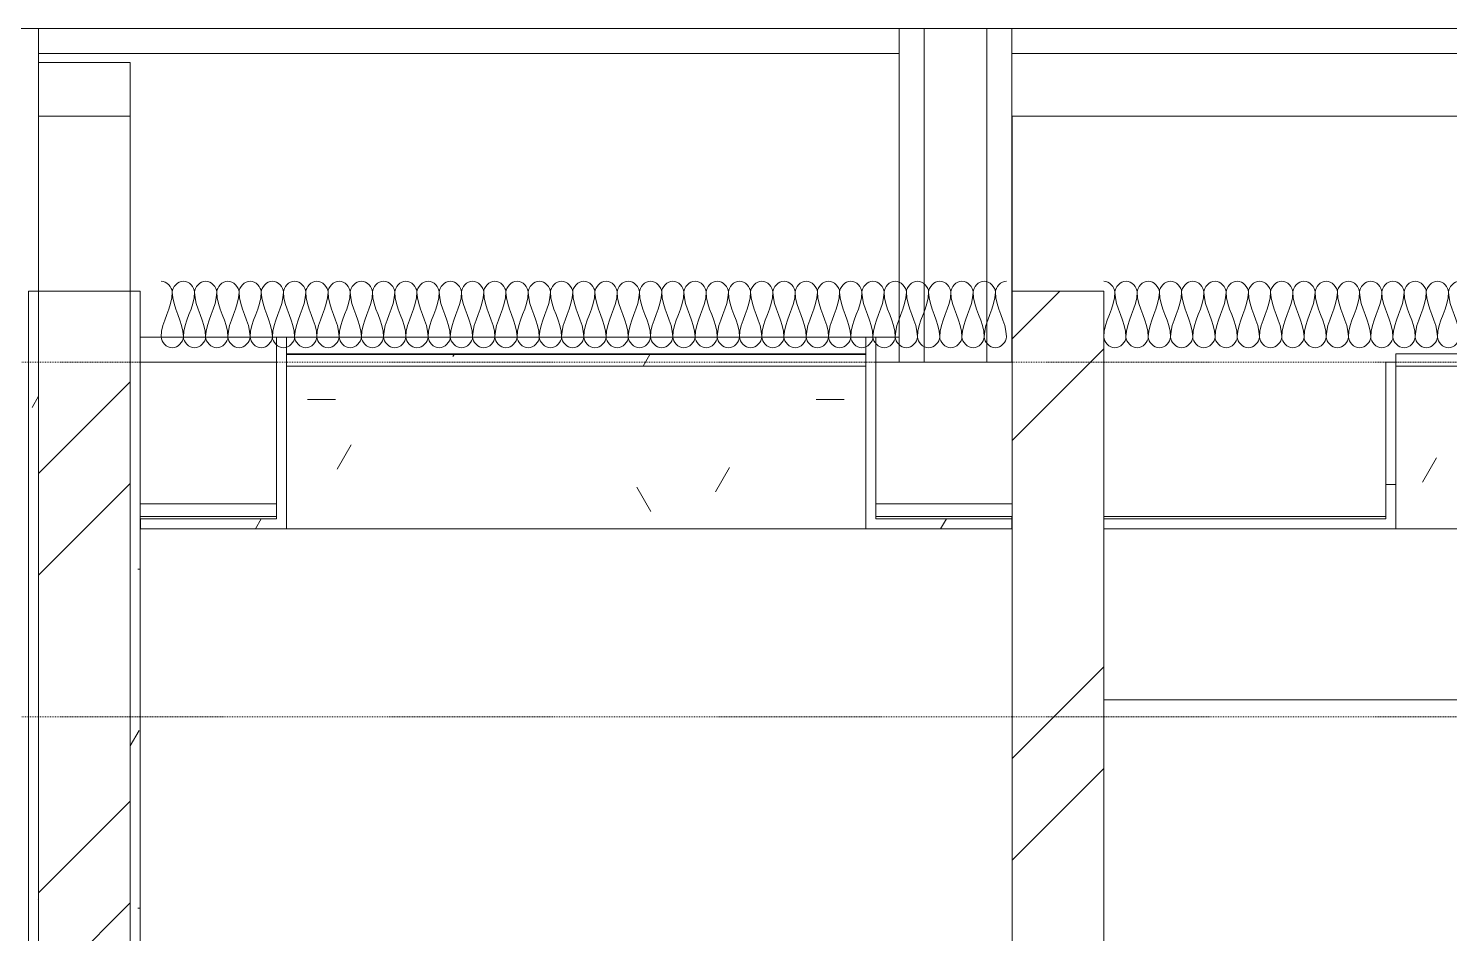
# Model space of a CAD drawing. Header units: millimetres. Extents: x -12186 to 152825, y -4386 to 9463.
# Drawn here: x 50385 to 52088, y 2120 to 3205 of the extents above; entities that cross this region are included whole.
import ezdxf

# ---------------------------------------------------------------- set-up
doc = ezdxf.new("R2010")
doc.units = ezdxf.units.MM
doc.linetypes.add('1000 Dashed', pattern=[2, 1, -1])
for name, color, linetype, lineweight in [('A-CLNG', 13, 'Continuous', 9), ('A-CLNG-PATT', 13, 'Continuous', 9), ('A-DETL', 90, 'Continuous', 5), ('A-FLOR', 192, 'Continuous', 9), ('A-FLOR-LEVL', 51, 'Continuous', 5), ('A-GLAZ-CWMG', 51, 'Continuous', 5), ('A-WALL', 113, 'Continuous', 9), ('A-WALL-PATT', 111, 'Continuous', 9), ('I-WALL', 2, 'Continuous', 9), ('S-COLS', 52, 'Continuous', 5), ('S-FSTN', 2, 'Continuous', 5)]:
    doc.layers.add(name, color=color, linetype=linetype, lineweight=lineweight)
pattern_1 = [(0, (47873.98, 3166.03), (406.4, 101.6), [33.528, -271.272, 33.528, -271.272, -1625.6]), (0, (47873.98, 3166.03), (406.4, 101.6), [-609.6, 33.528, -576.072, 33.528, -271.272, -711.2]), (0, (47873.98, 3166.03), (406.4, 101.6), [-1524, 33.528, -169.672, 33.528, -474.472]), (120, (48026.38, 3216.82), (-291.1882, 301.1527), [33.528, -271.272, 33.528, -271.272, -1625.6]), (120, (48026.38, 3216.82), (-291.1882, 301.1527), [-609.6, 33.528, -576.072, 33.528, -271.272, -711.2]), (120, (48026.38, 3216.82), (-291.1882, 301.1527), [-1524, 33.528, -169.672, 33.528, -474.472]), (240, (48077.18, 3420.03), (-115.2118, -402.7527), [33.528, -271.272, 33.528, -271.272, -1625.6]), (240, (48077.18, 3420.03), (-115.2118, -402.7527), [-609.6, 33.528, -576.072, 33.528, -271.272, -711.2]), (240, (48077.18, 3420.03), (-115.2118, -402.7527), [-1524, 33.528, -169.672, 33.528, -474.472])]
pattern_2 = [(45, (47874, 3166.03), (-251.447, 251.447), []), (45, (47874, 3547.03), (-251.447, 251.447), [])]

# ---------------------------------------------------------------- blocks, each defined once
blk = doc.blocks.new('Structural Connections 1 - Structural Connections 1-1359859-Section B-B')
at = {"layer": 'S-FSTN'}
for p, q in [((2902.7, 3205), (3934.5, 3205)), ((3964.5, 3205), (4039.5, 3205)), ((4069.5, 3205), (5159, 3205))]:
    blk.add_line(p, q, dxfattribs=at)
blk = doc.blocks.new('Rectangular Mullion - Sheerclip 15 - 75x50 Aluminium Top and Side A Edge Frame-1463170-Section B-B')
at = {"layer": 'A-GLAZ-CWMG'}
for p, q in [((2902.7, 3205), (3934.5, 3205)), ((2902.7, 3175), (3934.5, 3175))]:
    blk.add_line(p, q, dxfattribs=at)
blk = doc.blocks.new('Rectangular Mullion - Sheerclip 15 - 75x50 Aluminium Top and Side A Edge Frame-1463171-Section B-B')
at = {"layer": 'A-GLAZ-CWMG'}
for p, q in [((3187.9, 2835), (3024.7, 2835)), ((3934.5, 2835), (3906.5, 2835))]:
    blk.add_line(p, q, dxfattribs=at)
blk = doc.blocks.new('Rectangular Mullion - 30x75-1460575-Section B-B')
at = {"layer": 'A-GLAZ-CWMG'}
for p, q in [((3934.5, 3205), (3964.5, 3205)), ((3934.5, 3205), (3934.5, 2805)), ((3964.5, 2805), (3964.5, 3205))]:
    blk.add_line(p, q, dxfattribs=at)
blk = doc.blocks.new('Rectangular Mullion - Sheerclip 15 - 75x50 Aluminium Top and Side A Edge Frame-V317-Section B-B')
at = {"layer": 'A-GLAZ-CWMG'}
for p, q in [((4069.5, 3205), (5159, 3205)), ((4069.5, 3175), (5159, 3175))]:
    blk.add_line(p, q, dxfattribs=at)
blk = doc.blocks.new('Rectangular Mullion - 30x75-V319-Section B-B')
at = {"layer": 'A-GLAZ-CWMG'}
for p, q in [((4039.5, 3205), (4069.5, 3205)), ((4039.5, 3205), (4039.5, 2805)), ((4069.5, 2805), (4069.5, 3205))]:
    blk.add_line(p, q, dxfattribs=at)
blk = doc.blocks.new('Ceilings 9 - Ceilings 2-1447905-Section B-B')
at = {"layer": 'A-CLNG-PATT', "lineweight": 5}
h = blk.add_hatch(dxfattribs=at)
h.set_pattern_fill('FP_92', color=256, style=0, pattern_type=2)
h.set_pattern_definition([(0, (379.8, 3166.03), (406.4, 101.6), [33.528, -271.272, 33.528, -271.272, -1625.6]), (0, (379.8, 3166.03), (406.4, 101.6), [-609.6, 33.528, -576.072, 33.528, -271.272, -711.2]), (0, (379.8, 3166.03), (406.4, 101.6), [-1524, 33.528, -169.672, 33.528, -474.472]), (120, (532.2, 3216.82), (-291.1882, 301.1527), [33.528, -271.272, 33.528, -271.272, -1625.6]), (120, (532.2, 3216.82), (-291.1882, 301.1527), [-609.6, 33.528, -576.072, 33.528, -271.272, -711.2]), (120, (532.2, 3216.82), (-291.1882, 301.1527), [-1524, 33.528, -169.672, 33.528, -474.472]), (240, (583, 3420.03), (-115.2118, -402.7527), [33.528, -271.272, 33.528, -271.272, -1625.6]), (240, (583, 3420.03), (-115.2118, -402.7527), [-609.6, 33.528, -576.072, 33.528, -271.272, -711.2]), (240, (583, 3420.03), (-115.2118, -402.7527), [-1524, 33.528, -169.672, 33.528, -474.472])])
h.paths.add_polyline_path([(4179.7, 2605), (4529.7, 2605), (4529.7, 2805), (4517.7, 2805), (4517.7, 2617), (4179.7, 2617)])
h.paths.add_polyline_path([(7221.6, 2605), (7548.5, 2605), (7548.5, 2617), (7210.5, 2617), (7210.5, 2805), (7198.5, 2805), (7198.5, 2605)])
at = {"layer": 'A-CLNG-PATT'}
h = blk.add_hatch(dxfattribs=at)
h.set_pattern_fill('FP_109', color=256, style=0, pattern_type=2)
h.set_pattern_definition([(0, (379.8, 3166.03), (812.8, 203.2), [33.528, -576.072, 33.528, -576.072, -3251.2]), (0, (379.8, 3166.03), (812.8, 203.2), [-1219.2, 33.528, -1185.672, 33.528, -576.072, -1422.4]), (0, (379.8, 3166.03), (812.8, 203.2), [-3048, 33.528, -372.872, 33.528, -982.472]), (120, (684.6, 3267.62), (-582.376, 602.3054), [33.53, -576.07, 33.53, -3827.27]), (120, (684.6, 3267.62), (-582.376, 602.3054), [-643.128, -576.072, 33.528, -1185.672, -2032]), (120, (684.6, 3267.62), (-582.376, 602.3054), [-2438.4, 33.528, -576.072, 33.528, -1388.872]), (120, (684.6, 3267.62), (-582.376, 602.3054), [-3081.53, -372.87, 33.53, -982.47]), (240, (786.2, 3674.03), (-230.424, -805.5054), [33.53, -576.07, 33.53, -3827.27]), (240, (786.2, 3674.03), (-230.424, -805.5054), [-643.128, -576.072, 33.528, -1185.672, -2032]), (240, (786.2, 3674.03), (-230.424, -805.5054), [-2438.4, 33.528, -576.072, 33.528, -1388.872]), (240, (786.2, 3674.03), (-230.424, -805.5054), [-3081.53, -372.87, 33.53, -982.47])])
h.paths.add_polyline_path([(4684.2, 2605), (5566.9, 2605), (5566.9, 2800), (4529.7, 2800), (4529.7, 2605)])
at = {"layer": 'A-CLNG'}
for p, q in [((4529.7, 2805), (4517.7, 2805)), ((4517.7, 2805), (4517.7, 2617)), ((4529.7, 2605), (4529.7, 2805)), ((4179.7, 2617), (4179.7, 2605)), ((4517.7, 2617), (4179.7, 2617)), ((4179.7, 2605), (4529.7, 2605)), ((4529.7, 2605), (5566.9, 2605))]:
    blk.add_line(p, q, dxfattribs=at)

msp = doc.modelspace()

# ---------------------------------------------------------------- hatches: boundary and pattern name
at = {"layer": 'A-CLNG-PATT', "lineweight": 5}
h = msp.add_hatch(dxfattribs=at)
h.set_pattern_fill('FP_92', color=256, style=0, pattern_type=2)
h.set_pattern_definition(pattern_1)
h.paths.add_polyline_path([(51563.6, 2605), (51563.6, 2617), (51400.6, 2617), (51400.6, 2835), (51388.6, 2835), (51388.6, 2605)])
h.paths.add_polyline_path([(50519.1, 2605), (50694.1, 2605), (50694.1, 2835), (50682.1, 2835), (50682.1, 2617), (50519.1, 2617)])
at = {"layer": 'A-CLNG-PATT'}
h = msp.add_hatch(dxfattribs=at)
h.set_pattern_fill('FP_109', color=256, style=0, pattern_type=2)
h.set_pattern_definition([(0, (47873.98, 3166.03), (812.8, 203.2), [33.53, -576.07, 33.53, -576.07, -3251.2]), (0, (47873.98, 3166.03), (812.8, 203.2), [-1219.2, 33.528, -1185.672, 33.528, -576.072, -1422.4]), (0, (47873.98, 3166.03), (812.8, 203.2), [-3048, 33.53, -372.87, 33.53, -982.47]), (120, (48178.78, 3267.62), (-582.376, 602.305), [33.53, -576.07, 33.53, -3827.27]), (120, (48178.78, 3267.62), (-582.376, 602.305), [-643.13, -576.07, 33.53, -1185.67, -2032]), (120, (48178.78, 3267.62), (-582.376, 602.305), [-2438.4, 33.53, -576.07, 33.53, -1388.87]), (120, (48178.78, 3267.62), (-582.376, 602.305), [-3081.53, -372.87, 33.53, -982.47]), (240, (48280.38, 3674.03), (-230.424, -805.505), [33.53, -576.07, 33.53, -3827.27]), (240, (48280.38, 3674.03), (-230.424, -805.505), [-643.13, -576.07, 33.53, -1185.67, -2032]), (240, (48280.38, 3674.03), (-230.424, -805.505), [-2438.4, 33.53, -576.07, 33.53, -1388.87]), (240, (48280.38, 3674.03), (-230.424, -805.505), [-3081.53, -372.87, 33.53, -982.47])])
h.paths.add_polyline_path([(50694.1, 2605), (51388.6, 2605), (51388.6, 2800), (50694.1, 2800), (50694.1, 2617)])
h.paths.add_polyline_path([(50962.5, 2815), (51388.6, 2815), (51388.6, 2835), (50694.1, 2835), (50694.1, 2815), (50909.7, 2815)])
at = {"layer": 'A-CLNG-PATT', "lineweight": 5}
h = msp.add_hatch(dxfattribs=at)
h.set_pattern_fill('FP_92', color=256, style=0, pattern_type=2)
h.set_pattern_definition(pattern_1)
h.paths.add_polyline_path([(51388.6, 2800), (51388.6, 2814), (50694.1, 2814), (50694.1, 2800), (51332.6, 2800)])
at = {"layer": 'A-WALL-PATT', "lineweight": 5}
h = msp.add_hatch(dxfattribs=at)
h.set_pattern_fill('FP_92', color=256, style=0, pattern_type=2)
h.set_pattern_definition(pattern_1)
h.paths.add_polyline_path([(50396.9, 0), (50396.9, 2890), (50384.9, 2890), (50384.9, 0)])
h = msp.add_hatch(dxfattribs=at)
h.set_pattern_fill('FP_91', color=256, style=0, pattern_type=2)
h.set_pattern_definition(pattern_2)
h.paths.add_polyline_path([(50433.9, 0), (50506.9, 0), (50506.9, 2890), (50396.9, 2890), (50396.9, 0)])
h = msp.add_hatch(dxfattribs=at)
h.set_pattern_fill('FP_92', color=256, style=0, pattern_type=2)
h.set_pattern_definition(pattern_1)
h.paths.add_polyline_path([(50518.9, 0), (50518.9, 2890), (50506.9, 2890), (50506.9, 0)])
h = msp.add_hatch(dxfattribs=at)
h.set_pattern_fill('FP_91', color=256, style=0, pattern_type=2)
h.set_pattern_definition(pattern_2)
h.paths.add_polyline_path([(51563.9, 2100), (51673.9, 2100), (51673.9, 2890), (51563.9, 2890), (51563.9, 2359.3)])

# ---------------------------------------------------------------- linework, layer by layer
at = {"layer": 'A-CLNG'}
for p, q in [((50694.1, 2835), (50682.1, 2835)), ((50682.1, 2835), (50682.1, 2617)), ((50694.1, 2605), (50694.1, 2835)), ((51388.6, 2835), (50694.1, 2835)), ((51400.6, 2835), (51388.6, 2835)), ((51388.6, 2835), (51388.6, 2605)), ((51400.6, 2617), (51400.6, 2835)), ((51388.6, 2815), (50694.1, 2815)), ((50694.1, 2815), (50694.1, 2800)), ((51388.6, 2814), (50694.1, 2814)), ((51388.6, 2800), (51388.6, 2815)), ((54692.6, 2815), (52023.9, 2815)), ((52023.9, 2815), (52023.9, 2800)), ((50694.1, 2800), (51388.6, 2800)), ((52023.9, 2800), (54692.6, 2800)), ((50518.9, 2620), (50682.2, 2620)), ((50519.1, 2617), (50519.1, 2605)), ((50682.1, 2617), (50519.1, 2617)), ((51400.5, 2620), (51563.6, 2620)), ((51563.6, 2617), (51400.6, 2617)), ((51563.6, 2617), (51563.6, 2620)), ((51563.6, 2605), (51563.6, 2617)), ((51673.9, 2620), (52012, 2620)), ((50519.1, 2605), (50694.1, 2605)), ((50694.1, 2605), (51388.6, 2605)), ((51388.6, 2605), (51563.6, 2605))]:
    msp.add_line(p, q, dxfattribs=at)
at = {"layer": 'A-DETL'}
for points in [[(50543.9, 2902), (50550.1, 2902), (50557.2, 2895), (50557.2, 2888.7)], [(50557.2, 2888.7), (50557.2, 2895), (50570.5, 2909.1), (50583.9, 2895), (50583.9, 2888.7)], [(50583.9, 2888.7), (50583.9, 2895), (50597.2, 2909.1), (50610.5, 2895), (50610.5, 2888.7)], [(50610.5, 2888.7), (50610.5, 2895), (50623.9, 2909.1), (50637.2, 2895), (50637.2, 2888.7)], [(50637.2, 2888.7), (50637.2, 2895), (50650.5, 2909.1), (50663.9, 2895), (50663.9, 2888.7)], [(50663.9, 2888.7), (50663.9, 2895), (50677.2, 2909.1), (50690.5, 2895), (50690.5, 2888.7)], [(50690.5, 2888.7), (50690.5, 2895), (50703.9, 2909.1), (50717.2, 2895), (50717.2, 2888.7)], [(50717.2, 2888.7), (50717.2, 2895), (50730.5, 2909.1), (50743.9, 2895), (50743.9, 2888.7)], [(50743.9, 2888.7), (50743.9, 2895), (50757.2, 2909.1), (50770.5, 2895), (50770.5, 2888.7)], [(50770.5, 2888.7), (50770.5, 2895), (50783.9, 2909.1), (50797.2, 2895), (50797.2, 2888.7)], [(50797.2, 2888.7), (50797.2, 2895), (50810.5, 2909.1), (50823.9, 2895), (50823.9, 2888.7)], [(50823.9, 2888.7), (50823.9, 2895), (50837.2, 2909.1), (50850.5, 2895), (50850.5, 2888.7)], [(50850.5, 2888.7), (50850.5, 2895), (50863.9, 2909.1), (50877.2, 2895), (50877.2, 2888.7)], [(50877.2, 2888.7), (50877.2, 2895), (50890.5, 2909.1), (50903.9, 2895), (50903.9, 2888.7)], [(50903.9, 2888.7), (50903.9, 2895), (50917.2, 2909.1), (50930.5, 2895), (50930.5, 2888.7)], [(50930.5, 2888.7), (50930.5, 2895), (50943.9, 2909.1), (50957.2, 2895), (50957.2, 2888.7)], [(50957.2, 2888.7), (50957.2, 2895), (50970.5, 2909.1), (50983.9, 2895), (50983.9, 2888.7)], [(50983.9, 2888.7), (50983.9, 2895), (50997.2, 2909.1), (51010.5, 2895), (51010.5, 2888.7)], [(51010.5, 2888.7), (51010.5, 2895), (51023.9, 2909.1), (51037.2, 2895), (51037.2, 2888.7)], [(51037.2, 2888.7), (51037.2, 2895), (51050.5, 2909.1), (51063.9, 2895), (51063.9, 2888.7)], [(51063.9, 2888.7), (51063.9, 2895), (51077.2, 2909.1), (51090.5, 2895), (51090.5, 2888.7)], [(51090.5, 2888.7), (51090.5, 2895), (51103.9, 2909.1), (51117.2, 2895), (51117.2, 2888.7)], [(51117.2, 2888.7), (51117.2, 2895), (51130.5, 2909.1), (51143.9, 2895), (51143.9, 2888.7)], [(51143.9, 2888.7), (51143.9, 2895), (51157.2, 2909.1), (51170.5, 2895), (51170.5, 2888.7)], [(51170.5, 2888.7), (51170.5, 2895), (51183.9, 2909.1), (51197.2, 2895), (51197.2, 2888.7)], [(51197.2, 2888.7), (51197.2, 2895), (51210.5, 2909.1), (51223.9, 2895), (51223.9, 2888.7)], [(51223.9, 2888.7), (51223.9, 2895), (51237.2, 2909.1), (51250.5, 2895), (51250.5, 2888.7)], [(51250.5, 2888.7), (51250.5, 2895), (51263.9, 2909.1), (51277.2, 2895), (51277.2, 2888.7)], [(51277.2, 2888.7), (51277.2, 2895), (51290.5, 2909.1), (51303.9, 2895), (51303.9, 2888.7)], [(51303.9, 2888.7), (51303.9, 2895), (51317.2, 2909.1), (51330.5, 2895), (51330.5, 2888.7)], [(51330.5, 2888.7), (51330.5, 2895), (51343.9, 2909.1), (51357.2, 2895), (51357.2, 2888.7)], [(51357.2, 2888.7), (51357.2, 2895), (51370.5, 2909.1), (51383.9, 2895), (51383.9, 2888.7)], [(51383.9, 2888.7), (51383.9, 2895), (51397.2, 2909.1), (51410.5, 2895), (51410.5, 2888.7)], [(51410.5, 2888.7), (51410.5, 2895), (51423.9, 2909.1), (51437.2, 2895), (51437.2, 2888.7)], [(51437.2, 2888.7), (51437.2, 2895), (51450.5, 2909.1), (51463.9, 2895), (51463.9, 2888.7)], [(51463.9, 2888.7), (51463.9, 2895), (51477.2, 2909.1), (51490.5, 2895), (51490.5, 2888.7)], [(51490.5, 2888.7), (51490.5, 2895), (51503.9, 2909.1), (51517.2, 2895), (51517.2, 2888.7)], [(51517.2, 2888.7), (51517.2, 2895), (51530.5, 2909.1), (51543.9, 2895), (51543.9, 2888.7)], [(51543.9, 2888.7), (51543.9, 2895), (51550.9, 2902), (51557.2, 2902)], [(51673.9, 2902), (51680.1, 2902), (51687.2, 2895), (51687.2, 2888.7)], [(51687.2, 2888.7), (51687.2, 2895), (51700.5, 2909.1), (51713.9, 2895), (51713.9, 2888.7)], [(51713.9, 2888.7), (51713.9, 2895), (51727.2, 2909.1), (51740.5, 2895), (51740.5, 2888.7)], [(51740.5, 2888.7), (51740.5, 2895), (51753.9, 2909.1), (51767.2, 2895), (51767.2, 2888.7)], [(51767.2, 2888.7), (51767.2, 2895), (51780.5, 2909.1), (51793.9, 2895), (51793.9, 2888.7)], [(51793.9, 2888.7), (51793.9, 2895), (51807.2, 2909.1), (51820.5, 2895), (51820.5, 2888.7)], [(51820.5, 2888.7), (51820.5, 2895), (51833.9, 2909.1), (51847.2, 2895), (51847.2, 2888.7)], [(51847.2, 2888.7), (51847.2, 2895), (51860.5, 2909.1), (51873.9, 2895), (51873.9, 2888.7)], [(51873.9, 2888.7), (51873.9, 2895), (51887.2, 2909.1), (51900.5, 2895), (51900.5, 2888.7)], [(51900.5, 2888.7), (51900.5, 2895), (51913.9, 2909.1), (51927.2, 2895), (51927.2, 2888.7)], [(51927.2, 2888.7), (51927.2, 2895), (51940.5, 2909.1), (51953.9, 2895), (51953.9, 2888.7)], [(51953.9, 2888.7), (51953.9, 2895), (51967.2, 2909.1), (51980.5, 2895), (51980.5, 2888.7)], [(51980.5, 2888.7), (51980.5, 2895), (51993.9, 2909.1), (52007.2, 2895), (52007.2, 2888.7)], [(52007.2, 2888.7), (52007.2, 2895), (52020.5, 2909.1), (52033.9, 2895), (52033.9, 2888.7)], [(52033.9, 2888.7), (52033.9, 2895), (52047.2, 2909.1), (52060.5, 2895), (52060.5, 2888.7)], [(52060.5, 2888.7), (52060.5, 2895), (52073.9, 2909.1), (52087.2, 2895), (52087.2, 2888.7)], [(52087.2, 2888.7), (52087.2, 2895), (52100.5, 2909.1), (52113.9, 2895), (52113.9, 2888.7)], [(50557.2, 2888.7), (50557.2, 2870.4), (50543.9, 2853.7), (50543.9, 2835.4)], [(50570.5, 2835.4), (50570.5, 2853.7), (50557.2, 2870.4), (50557.2, 2888.7)], [(50583.9, 2888.7), (50583.9, 2870.4), (50570.5, 2853.7), (50570.5, 2835.4)], [(50597.2, 2835.4), (50597.2, 2853.7), (50583.9, 2870.4), (50583.9, 2888.7)], [(50610.5, 2888.7), (50610.5, 2870.4), (50597.2, 2853.7), (50597.2, 2835.4)], [(50623.9, 2835.4), (50623.9, 2853.7), (50610.5, 2870.4), (50610.5, 2888.7)], [(50637.2, 2888.7), (50637.2, 2870.4), (50623.9, 2853.7), (50623.9, 2835.4)], [(50650.5, 2835.4), (50650.5, 2853.7), (50637.2, 2870.4), (50637.2, 2888.7)], [(50663.9, 2888.7), (50663.9, 2870.4), (50650.5, 2853.7), (50650.5, 2835.4)], [(50677.2, 2835.4), (50677.2, 2853.7), (50663.9, 2870.4), (50663.9, 2888.7)], [(50690.5, 2888.7), (50690.5, 2870.4), (50677.2, 2853.7), (50677.2, 2835.4)], [(50703.9, 2835.4), (50703.9, 2853.7), (50690.5, 2870.4), (50690.5, 2888.7)], [(50717.2, 2888.7), (50717.2, 2870.4), (50703.9, 2853.7), (50703.9, 2835.4)], [(50730.5, 2835.4), (50730.5, 2853.7), (50717.2, 2870.4), (50717.2, 2888.7)], [(50743.9, 2888.7), (50743.9, 2870.4), (50730.5, 2853.7), (50730.5, 2835.4)], [(50757.2, 2835.4), (50757.2, 2853.7), (50743.9, 2870.4), (50743.9, 2888.7)], [(50770.5, 2888.7), (50770.5, 2870.4), (50757.2, 2853.7), (50757.2, 2835.4)], [(50783.9, 2835.4), (50783.9, 2853.7), (50770.5, 2870.4), (50770.5, 2888.7)], [(50797.2, 2888.7), (50797.2, 2870.4), (50783.9, 2853.7), (50783.9, 2835.4)], [(50810.5, 2835.4), (50810.5, 2853.7), (50797.2, 2870.4), (50797.2, 2888.7)], [(50823.9, 2888.7), (50823.9, 2870.4), (50810.5, 2853.7), (50810.5, 2835.4)], [(50837.2, 2835.4), (50837.2, 2853.7), (50823.9, 2870.4), (50823.9, 2888.7)], [(50850.5, 2888.7), (50850.5, 2870.4), (50837.2, 2853.7), (50837.2, 2835.4)], [(50863.9, 2835.4), (50863.9, 2853.7), (50850.5, 2870.4), (50850.5, 2888.7)], [(50877.2, 2888.7), (50877.2, 2870.4), (50863.9, 2853.7), (50863.9, 2835.4)], [(50890.5, 2835.4), (50890.5, 2853.7), (50877.2, 2870.4), (50877.2, 2888.7)], [(50903.9, 2888.7), (50903.9, 2870.4), (50890.5, 2853.7), (50890.5, 2835.4)], [(50917.2, 2835.4), (50917.2, 2853.7), (50903.9, 2870.4), (50903.9, 2888.7)], [(50930.5, 2888.7), (50930.5, 2870.4), (50917.2, 2853.7), (50917.2, 2835.4)], [(50943.9, 2835.4), (50943.9, 2853.7), (50930.5, 2870.4), (50930.5, 2888.7)], [(50957.2, 2888.7), (50957.2, 2870.4), (50943.9, 2853.7), (50943.9, 2835.4)], [(50970.5, 2835.4), (50970.5, 2853.7), (50957.2, 2870.4), (50957.2, 2888.7)], [(50983.9, 2888.7), (50983.9, 2870.4), (50970.5, 2853.7), (50970.5, 2835.4)], [(50997.2, 2835.4), (50997.2, 2853.7), (50983.9, 2870.4), (50983.9, 2888.7)], [(51010.5, 2888.7), (51010.5, 2870.4), (50997.2, 2853.7), (50997.2, 2835.4)], [(51023.9, 2835.4), (51023.9, 2853.7), (51010.5, 2870.4), (51010.5, 2888.7)], [(51037.2, 2888.7), (51037.2, 2870.4), (51023.9, 2853.7), (51023.9, 2835.4)], [(51050.5, 2835.4), (51050.5, 2853.7), (51037.2, 2870.4), (51037.2, 2888.7)], [(51063.9, 2888.7), (51063.9, 2870.4), (51050.5, 2853.7), (51050.5, 2835.4)], [(51077.2, 2835.4), (51077.2, 2853.7), (51063.9, 2870.4), (51063.9, 2888.7)], [(51090.5, 2888.7), (51090.5, 2870.4), (51077.2, 2853.7), (51077.2, 2835.4)], [(51103.9, 2835.4), (51103.9, 2853.7), (51090.5, 2870.4), (51090.5, 2888.7)], [(51117.2, 2888.7), (51117.2, 2870.4), (51103.9, 2853.7), (51103.9, 2835.4)], [(51130.5, 2835.4), (51130.5, 2853.7), (51117.2, 2870.4), (51117.2, 2888.7)], [(51143.9, 2888.7), (51143.9, 2870.4), (51130.5, 2853.7), (51130.5, 2835.4)], [(51157.2, 2835.4), (51157.2, 2853.7), (51143.9, 2870.4), (51143.9, 2888.7)], [(51170.5, 2888.7), (51170.5, 2870.4), (51157.2, 2853.7), (51157.2, 2835.4)], [(51183.9, 2835.4), (51183.9, 2853.7), (51170.5, 2870.4), (51170.5, 2888.7)], [(51197.2, 2888.7), (51197.2, 2870.4), (51183.9, 2853.7), (51183.9, 2835.4)], [(51210.5, 2835.4), (51210.5, 2853.7), (51197.2, 2870.4), (51197.2, 2888.7)], [(51223.9, 2888.7), (51223.9, 2870.4), (51210.5, 2853.7), (51210.5, 2835.4)], [(51237.2, 2835.4), (51237.2, 2853.7), (51223.9, 2870.4), (51223.9, 2888.7)], [(51250.5, 2888.7), (51250.5, 2870.4), (51237.2, 2853.7), (51237.2, 2835.4)], [(51263.9, 2835.4), (51263.9, 2853.7), (51250.5, 2870.4), (51250.5, 2888.7)], [(51277.2, 2888.7), (51277.2, 2870.4), (51263.9, 2853.7), (51263.9, 2835.4)], [(51290.5, 2835.4), (51290.5, 2853.7), (51277.2, 2870.4), (51277.2, 2888.7)], [(51303.9, 2888.7), (51303.9, 2870.4), (51290.5, 2853.7), (51290.5, 2835.4)], [(51317.2, 2835.4), (51317.2, 2853.7), (51303.9, 2870.4), (51303.9, 2888.7)], [(51330.5, 2888.7), (51330.5, 2870.4), (51317.2, 2853.7), (51317.2, 2835.4)], [(51343.9, 2835.4), (51343.9, 2853.7), (51330.5, 2870.4), (51330.5, 2888.7)], [(51357.2, 2888.7), (51357.2, 2870.4), (51343.9, 2853.7), (51343.9, 2835.4)], [(51370.5, 2835.4), (51370.5, 2853.7), (51357.2, 2870.4), (51357.2, 2888.7)], [(51383.9, 2888.7), (51383.9, 2870.4), (51370.5, 2853.7), (51370.5, 2835.4)], [(51397.2, 2835.4), (51397.2, 2853.7), (51383.9, 2870.4), (51383.9, 2888.7)], [(51410.5, 2888.7), (51410.5, 2870.4), (51397.2, 2853.7), (51397.2, 2835.4)], [(51423.9, 2835.4), (51423.9, 2853.7), (51410.5, 2870.4), (51410.5, 2888.7)], [(51437.2, 2888.7), (51437.2, 2870.4), (51423.9, 2853.7), (51423.9, 2835.4)], [(51450.5, 2835.4), (51450.5, 2853.7), (51437.2, 2870.4), (51437.2, 2888.7)], [(51463.9, 2888.7), (51463.9, 2870.4), (51450.5, 2853.7), (51450.5, 2835.4)], [(51477.2, 2835.4), (51477.2, 2853.7), (51463.9, 2870.4), (51463.9, 2888.7)], [(51490.5, 2888.7), (51490.5, 2870.4), (51477.2, 2853.7), (51477.2, 2835.4)], [(51503.9, 2835.4), (51503.9, 2853.7), (51490.5, 2870.4), (51490.5, 2888.7)], [(51517.2, 2888.7), (51517.2, 2870.4), (51503.9, 2853.7), (51503.9, 2835.4)], [(51530.5, 2835.4), (51530.5, 2853.7), (51517.2, 2870.4), (51517.2, 2888.7)], [(51543.9, 2888.7), (51543.9, 2870.4), (51530.5, 2853.7), (51530.5, 2835.4)], [(51557.2, 2835.4), (51557.2, 2853.7), (51543.9, 2870.4), (51543.9, 2888.7)], [(51687.2, 2888.7), (51687.2, 2870.4), (51673.9, 2853.7), (51673.9, 2835.4)], [(51700.5, 2835.4), (51700.5, 2853.7), (51687.2, 2870.4), (51687.2, 2888.7)], [(51713.9, 2888.7), (51713.9, 2870.4), (51700.5, 2853.7), (51700.5, 2835.4)], [(51727.2, 2835.4), (51727.2, 2853.7), (51713.9, 2870.4), (51713.9, 2888.7)], [(51740.5, 2888.7), (51740.5, 2870.4), (51727.2, 2853.7), (51727.2, 2835.4)], [(51753.9, 2835.4), (51753.9, 2853.7), (51740.5, 2870.4), (51740.5, 2888.7)], [(51767.2, 2888.7), (51767.2, 2870.4), (51753.9, 2853.7), (51753.9, 2835.4)], [(51780.5, 2835.4), (51780.5, 2853.7), (51767.2, 2870.4), (51767.2, 2888.7)], [(51793.9, 2888.7), (51793.9, 2870.4), (51780.5, 2853.7), (51780.5, 2835.4)], [(51807.2, 2835.4), (51807.2, 2853.7), (51793.9, 2870.4), (51793.9, 2888.7)], [(51820.5, 2888.7), (51820.5, 2870.4), (51807.2, 2853.7), (51807.2, 2835.4)], [(51833.9, 2835.4), (51833.9, 2853.7), (51820.5, 2870.4), (51820.5, 2888.7)], [(51847.2, 2888.7), (51847.2, 2870.4), (51833.9, 2853.7), (51833.9, 2835.4)], [(51860.5, 2835.4), (51860.5, 2853.7), (51847.2, 2870.4), (51847.2, 2888.7)], [(51873.9, 2888.7), (51873.9, 2870.4), (51860.5, 2853.7), (51860.5, 2835.4)], [(51887.2, 2835.4), (51887.2, 2853.7), (51873.9, 2870.4), (51873.9, 2888.7)], [(51900.5, 2888.7), (51900.5, 2870.4), (51887.2, 2853.7), (51887.2, 2835.4)], [(51913.9, 2835.4), (51913.9, 2853.7), (51900.5, 2870.4), (51900.5, 2888.7)], [(51927.2, 2888.7), (51927.2, 2870.4), (51913.9, 2853.7), (51913.9, 2835.4)], [(51940.5, 2835.4), (51940.5, 2853.7), (51927.2, 2870.4), (51927.2, 2888.7)], [(51953.9, 2888.7), (51953.9, 2870.4), (51940.5, 2853.7), (51940.5, 2835.4)], [(51967.2, 2835.4), (51967.2, 2853.7), (51953.9, 2870.4), (51953.9, 2888.7)], [(51980.5, 2888.7), (51980.5, 2870.4), (51967.2, 2853.7), (51967.2, 2835.4)], [(51993.9, 2835.4), (51993.9, 2853.7), (51980.5, 2870.4), (51980.5, 2888.7)], [(52007.2, 2888.7), (52007.2, 2870.4), (51993.9, 2853.7), (51993.9, 2835.4)], [(52020.5, 2835.4), (52020.5, 2853.7), (52007.2, 2870.4), (52007.2, 2888.7)], [(52033.9, 2888.7), (52033.9, 2870.4), (52020.5, 2853.7), (52020.5, 2835.4)], [(52047.2, 2835.4), (52047.2, 2853.7), (52033.9, 2870.4), (52033.9, 2888.7)], [(52060.5, 2888.7), (52060.5, 2870.4), (52047.2, 2853.7), (52047.2, 2835.4)], [(52073.9, 2835.4), (52073.9, 2853.7), (52060.5, 2870.4), (52060.5, 2888.7)], [(52087.2, 2888.7), (52087.2, 2870.4), (52073.9, 2853.7), (52073.9, 2835.4)], [(52100.5, 2835.4), (52100.5, 2853.7), (52087.2, 2870.4), (52087.2, 2888.7)], [(50543.9, 2835.4), (50543.9, 2829.1), (50557.2, 2815), (50570.5, 2829.1), (50570.5, 2835.4)], [(50570.5, 2835.4), (50570.5, 2829.1), (50583.9, 2815), (50597.2, 2829.1), (50597.2, 2835.4)], [(50597.2, 2835.4), (50597.2, 2829.1), (50610.5, 2815), (50623.9, 2829.1), (50623.9, 2835.4)], [(50623.9, 2835.4), (50623.9, 2829.1), (50637.2, 2815), (50650.5, 2829.1), (50650.5, 2835.4)], [(50650.5, 2835.4), (50650.5, 2829.1), (50663.9, 2815), (50677.2, 2829.1), (50677.2, 2835.4)], [(50677.2, 2835.4), (50677.2, 2829.1), (50690.5, 2815), (50703.9, 2829.1), (50703.9, 2835.4)], [(50703.9, 2835.4), (50703.9, 2829.1), (50717.2, 2815), (50730.5, 2829.1), (50730.5, 2835.4)], [(50730.5, 2835.4), (50730.5, 2829.1), (50743.9, 2815), (50757.2, 2829.1), (50757.2, 2835.4)], [(50757.2, 2835.4), (50757.2, 2829.1), (50770.5, 2815), (50783.9, 2829.1), (50783.9, 2835.4)], [(50783.9, 2835.4), (50783.9, 2829.1), (50797.2, 2815), (50810.5, 2829.1), (50810.5, 2835.4)], [(50810.5, 2835.4), (50810.5, 2829.1), (50823.9, 2815), (50837.2, 2829.1), (50837.2, 2835.4)], [(50837.2, 2835.4), (50837.2, 2829.1), (50850.5, 2815), (50863.9, 2829.1), (50863.9, 2835.4)], [(50863.9, 2835.4), (50863.9, 2829.1), (50877.2, 2815), (50890.5, 2829.1), (50890.5, 2835.4)], [(50890.5, 2835.4), (50890.5, 2829.1), (50903.9, 2815), (50917.2, 2829.1), (50917.2, 2835.4)], [(50917.2, 2835.4), (50917.2, 2829.1), (50930.5, 2815), (50943.9, 2829.1), (50943.9, 2835.4)], [(50943.9, 2835.4), (50943.9, 2829.1), (50957.2, 2815), (50970.5, 2829.1), (50970.5, 2835.4)], [(50970.5, 2835.4), (50970.5, 2829.1), (50983.9, 2815), (50997.2, 2829.1), (50997.2, 2835.4)], [(50997.2, 2835.4), (50997.2, 2829.1), (51010.5, 2815), (51023.9, 2829.1), (51023.9, 2835.4)], [(51023.9, 2835.4), (51023.9, 2829.1), (51037.2, 2815), (51050.5, 2829.1), (51050.5, 2835.4)], [(51050.5, 2835.4), (51050.5, 2829.1), (51063.9, 2815), (51077.2, 2829.1), (51077.2, 2835.4)], [(51077.2, 2835.4), (51077.2, 2829.1), (51090.5, 2815), (51103.9, 2829.1), (51103.9, 2835.4)], [(51103.9, 2835.4), (51103.9, 2829.1), (51117.2, 2815), (51130.5, 2829.1), (51130.5, 2835.4)], [(51130.5, 2835.4), (51130.5, 2829.1), (51143.9, 2815), (51157.2, 2829.1), (51157.2, 2835.4)], [(51157.2, 2835.4), (51157.2, 2829.1), (51170.5, 2815), (51183.9, 2829.1), (51183.9, 2835.4)], [(51183.9, 2835.4), (51183.9, 2829.1), (51197.2, 2815), (51210.5, 2829.1), (51210.5, 2835.4)], [(51210.5, 2835.4), (51210.5, 2829.1), (51223.9, 2815), (51237.2, 2829.1), (51237.2, 2835.4)], [(51237.2, 2835.4), (51237.2, 2829.1), (51250.5, 2815), (51263.9, 2829.1), (51263.9, 2835.4)], [(51263.9, 2835.4), (51263.9, 2829.1), (51277.2, 2815), (51290.5, 2829.1), (51290.5, 2835.4)], [(51290.5, 2835.4), (51290.5, 2829.1), (51303.9, 2815), (51317.2, 2829.1), (51317.2, 2835.4)], [(51317.2, 2835.4), (51317.2, 2829.1), (51330.5, 2815), (51343.9, 2829.1), (51343.9, 2835.4)], [(51343.9, 2835.4), (51343.9, 2829.1), (51357.2, 2815), (51370.5, 2829.1), (51370.5, 2835.4)], [(51370.5, 2835.4), (51370.5, 2829.1), (51383.9, 2815), (51397.2, 2829.1), (51397.2, 2835.4)], [(51397.2, 2835.4), (51397.2, 2829.1), (51410.5, 2815), (51423.9, 2829.1), (51423.9, 2835.4)], [(51423.9, 2835.4), (51423.9, 2829.1), (51437.2, 2815), (51450.5, 2829.1), (51450.5, 2835.4)], [(51450.5, 2835.4), (51450.5, 2829.1), (51463.9, 2815), (51477.2, 2829.1), (51477.2, 2835.4)], [(51477.2, 2835.4), (51477.2, 2829.1), (51490.5, 2815), (51503.9, 2829.1), (51503.9, 2835.4)], [(51503.9, 2835.4), (51503.9, 2829.1), (51517.2, 2815), (51530.5, 2829.1), (51530.5, 2835.4)], [(51530.5, 2835.4), (51530.5, 2829.1), (51543.9, 2815), (51557.2, 2829.1), (51557.2, 2835.4)], [(51673.9, 2835.4), (51673.9, 2829.1), (51687.2, 2815), (51700.5, 2829.1), (51700.5, 2835.4)], [(51700.5, 2835.4), (51700.5, 2829.1), (51713.9, 2815), (51727.2, 2829.1), (51727.2, 2835.4)], [(51727.2, 2835.4), (51727.2, 2829.1), (51740.5, 2815), (51753.9, 2829.1), (51753.9, 2835.4)], [(51753.9, 2835.4), (51753.9, 2829.1), (51767.2, 2815), (51780.5, 2829.1), (51780.5, 2835.4)], [(51780.5, 2835.4), (51780.5, 2829.1), (51793.9, 2815), (51807.2, 2829.1), (51807.2, 2835.4)], [(51807.2, 2835.4), (51807.2, 2829.1), (51820.5, 2815), (51833.9, 2829.1), (51833.9, 2835.4)], [(51833.9, 2835.4), (51833.9, 2829.1), (51847.2, 2815), (51860.5, 2829.1), (51860.5, 2835.4)], [(51860.5, 2835.4), (51860.5, 2829.1), (51873.9, 2815), (51887.2, 2829.1), (51887.2, 2835.4)], [(51887.2, 2835.4), (51887.2, 2829.1), (51900.5, 2815), (51913.9, 2829.1), (51913.9, 2835.4)], [(51913.9, 2835.4), (51913.9, 2829.1), (51927.2, 2815), (51940.5, 2829.1), (51940.5, 2835.4)], [(51940.5, 2835.4), (51940.5, 2829.1), (51953.9, 2815), (51967.2, 2829.1), (51967.2, 2835.4)], [(51967.2, 2835.4), (51967.2, 2829.1), (51980.5, 2815), (51993.9, 2829.1), (51993.9, 2835.4)], [(51993.9, 2835.4), (51993.9, 2829.1), (52007.2, 2815), (52020.5, 2829.1), (52020.5, 2835.4)], [(52020.5, 2835.4), (52020.5, 2829.1), (52033.9, 2815), (52047.2, 2829.1), (52047.2, 2835.4)], [(52047.2, 2835.4), (52047.2, 2829.1), (52060.5, 2815), (52073.9, 2829.1), (52073.9, 2835.4)], [(52073.9, 2835.4), (52073.9, 2829.1), (52087.2, 2815), (52100.5, 2829.1), (52100.5, 2835.4)]]:
    msp.add_open_spline(points, degree=3, dxfattribs=at)
at = {"layer": 'A-FLOR'}
for p, q in [((50518.9, 2805), (50682.1, 2805)), ((51400.6, 2805), (51563.9, 2805))]:
    msp.add_line(p, q, dxfattribs=at)
at = {"layer": 'A-FLOR-LEVL', "linetype": '1000 Dashed'}
for p, q in [((40316.8, 2805), (71229.1, 2805)), ((40316.8, 2380), (71229.1, 2380))]:
    msp.add_line(p, q, dxfattribs=at)
at = {"layer": 'A-WALL'}
for p, q in [((50506.9, 3164.3), (50396.9, 3164.3)), ((50506.9, 0), (50506.9, 3164.3)), ((50396.9, 3100), (50506.9, 3100)), ((51563.9, 3100), (51563.9, 2890)), ((55026.9, 3100), (51563.9, 3100)), ((50396.9, 0), (50396.9, 2890)), ((50682.1, 2635), (50518.9, 2635)), ((51563.9, 2635), (51400.6, 2635)), ((52600.9, 2400), (51673.9, 2400))]:
    msp.add_line(p, q, dxfattribs=at)
at = {"layer": 'A-WALL', "lineweight": 18}
for p, q in [((51563.9, 2890), (51563.9, 2100)), ((51673.9, 2890), (51563.9, 2890)), ((51673.9, 2100), (51673.9, 2890))]:
    msp.add_line(p, q, dxfattribs=at)
at = {"layer": 'I-WALL'}
for p, q in [((50396.9, 3205), (47334.9, 3205)), ((50396.9, 2890), (50396.9, 3205))]:
    msp.add_line(p, q, dxfattribs=at)
at = {"layer": 'I-WALL', "lineweight": 18}
for p, q in [((50384.9, 2890), (50384.9, 0)), ((50518.9, 2890), (50384.9, 2890)), ((50518.9, 0), (50518.9, 2890))]:
    msp.add_line(p, q, dxfattribs=at)
at = {"layer": 'S-COLS'}
msp.add_line((51458.6, 3205), (51533.6, 3205), dxfattribs=at)

# ---------------------------------------------------------------- block references
at = {"layer": 'A-CLNG'}
msp.add_blockref('Ceilings 9 - Ceilings 2-1447905-Section B-B', (47494.2, 0), dxfattribs=at)
at = {"layer": 'A-GLAZ-CWMG'}
for name in ['Rectangular Mullion - Sheerclip 15 - 75x50 Aluminium Top and Side A Edge Frame-1463170-Section B-B', 'Rectangular Mullion - 30x75-1460575-Section B-B', 'Rectangular Mullion - 30x75-V319-Section B-B', 'Rectangular Mullion - Sheerclip 15 - 75x50 Aluminium Top and Side A Edge Frame-V317-Section B-B', 'Rectangular Mullion - Sheerclip 15 - 75x50 Aluminium Top and Side A Edge Frame-1463171-Section B-B']:
    msp.add_blockref(name, (47494.2, 0), dxfattribs=at)
at = {"layer": 'S-FSTN'}
msp.add_blockref('Structural Connections 1 - Structural Connections 1-1359859-Section B-B', (47494.2, 0), dxfattribs=at)

doc.saveas('drawing.dxf')
